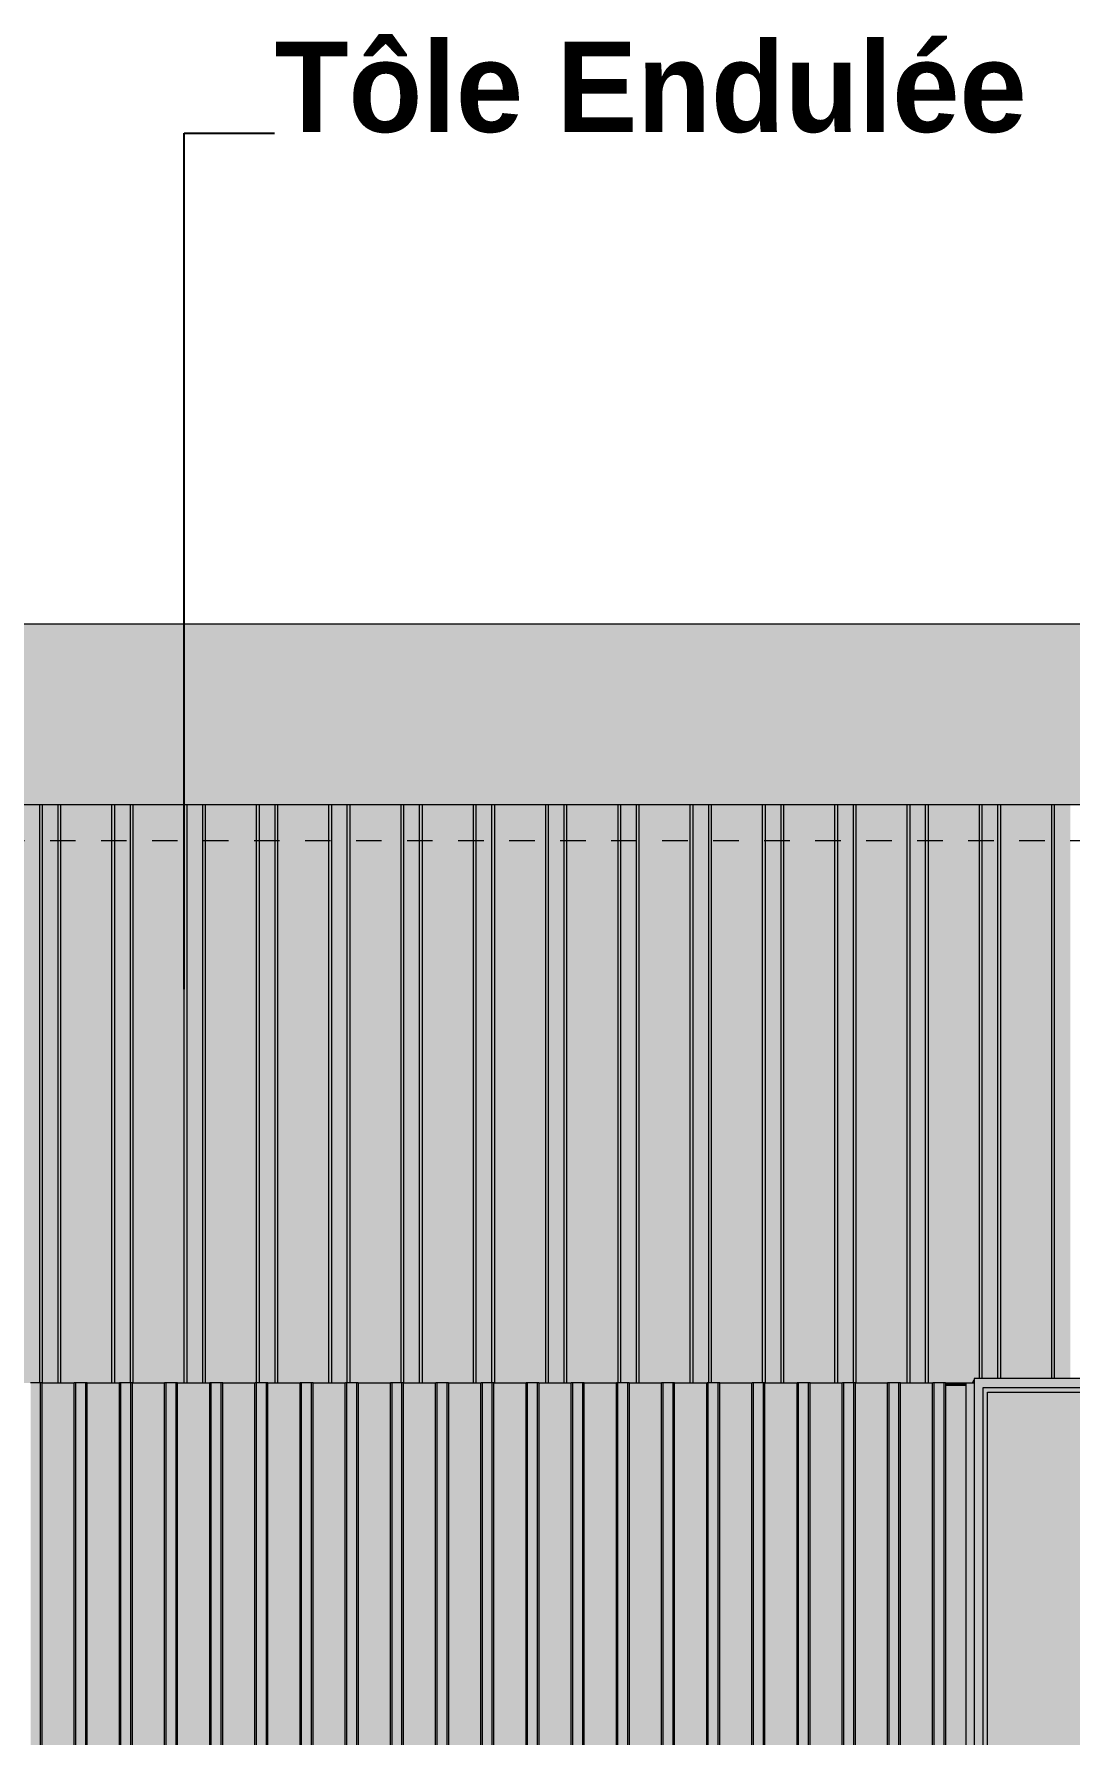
# Model space of a CAD drawing. Header units: millimetres. Extents: x 365175 to 2667127, y -330297 to -162108.
# Drawn here: x 2314432 to 2320164, y -320882 to -311467 of the extents above; entities that cross this region are included whole.
import ezdxf

# ---------------------------------------------------------------- set-up
doc = ezdxf.new("R2010")
doc.units = ezdxf.units.MM
doc.header["$MEASUREMENT"] = 0
doc.linetypes.add('Dashed', pattern=[282.222223, 141.111112, -141.111112])
for name, color, linetype in [('Cotations - Altitudes & Niveaux', 7, 'Continuous'), ('Fenêtres ARCHICAD', 7, 'Continuous'), ('Structure - Murs extérieurs', 7, 'Continuous')]:
    doc.layers.add(name, color=color, linetype=linetype)
doc.styles.add('STYLE_GENERE_5', font='')
doc.styles.get('STYLE_GENERE_5').set_extended_font_data('Agency FB', bold=True)
doc.dimstyles.new('STYLE_GENERE__6', dxfattribs={"dimtxt": 0.18, "dimasz": 114, "dimexe": 0.18, "dimexo": 0.0625, "dimgap": 0, "dimtad": 0, "dimtih": 1, "dimtoh": 1, "dimdec": 4, "dimzin": 0, "dimdsep": 46, "dimcen": 0.09, "dimadec": 0, "dimazin": 0, "dimtfac": 1, "dimtdec": 4, "dimtmove": 0, "dimatfit": 3, "dimldrblk": 'ARROWHEAD_16', "dimfxl": 0, "dimtolj": 1, "dimtzin": 0, "dimarcsym": 0})

# ---------------------------------------------------------------- blocks, each defined once
blk = doc.blocks.new('Élément de coupe_1401_4', base_point=(2775447.7, -323933.6))
at = {"linetype": 'Continuous', "lineweight": 0, "true_color": 0x000000}
blk.add_hatch(color=18, dxfattribs=at).paths.add_polyline_path([(2319634, -318933.6), (2319590.8, -318933.6), (2319590.8, -323933.6), (2319634, -323933.6)])
blk.add_hatch(color=18, dxfattribs=at).paths.add_polyline_path([(2319634, -318933.6), (2319590.8, -318933.6), (2319590.8, -323933.6), (2319634, -323933.6)])
blk = doc.blocks.new('Élément de coupe_1415_4', base_point=(2775447.7, -323933.6))
at = {"layer": 'Fenêtres ARCHICAD', "linetype": 'Continuous', "lineweight": 0, "true_color": 0x000000}
for points in [[(2319634, -318933.6), (2319634, -318933.6), (2319634, -323933.6), (2319634.1, -323933.6), (2319634.1, -318908.6), (2319634, -318908.6)], [(2319634, -318933.6), (2319634, -318933.6), (2319634, -323933.6), (2319634.1, -323933.6), (2319634.1, -318908.6), (2319634, -318908.6)], [(2319634.1, -318908.6), (2319634.1, -323933.6), (2319659.1, -323933.6), (2319684.1, -323908.6), (2319684.1, -318958.6)], [(2319634.1, -318908.6), (2319684.1, -318958.6), (2321234.1, -318958.6), (2321284.1, -318908.6)], [(2319684.1, -318983.6), (2319709, -318983.6), (2321209, -318983.6), (2321234, -318983.6), (2321234, -318958.6), (2319684.1, -318958.6)], [(2319684.1, -318983.6), (2319709, -318983.6), (2321209, -318983.6), (2321234, -318983.6), (2321234, -318958.6), (2319684.1, -318958.6)], [(2321234, -318958.6), (2321234, -323908.6), (2321234, -323908.6), (2321234, -318958.6)], [(2321234, -318958.6), (2321234, -323908.6), (2321234, -323908.6), (2321234, -318958.6)], [(2321234.1, -318958.6), (2321234, -318958.6), (2321234, -323908.6), (2321234.1, -323908.6)], [(2321234.1, -318958.6), (2321234, -318958.6), (2321234, -323908.6), (2321234.1, -323908.6)], [(2321234.1, -323908.6), (2321259.1, -323933.6), (2321284.1, -323933.6), (2321284.1, -318908.6), (2321234.1, -318958.6)], [(2319684.1, -318983.6), (2319684.1, -323883.6), (2319709, -323883.6), (2319709, -318983.6)], [(2319684.1, -319544.4), (2319709, -319544.4), (2319709, -318983.6), (2319684.1, -318983.6)], [(2321209, -318983.6), (2319709, -318983.6), (2319709, -323883.6), (2321209, -323883.6)], [(2319709, -319562.8), (2320887.5, -319562.8), (2320887.5, -323883.6), (2321209, -323883.6), (2321209, -318983.6), (2319709, -318983.6)], [(2321209, -318983.6), (2321209, -323883.6), (2321234, -323883.6), (2321234, -318983.6)], [(2321209, -318983.6), (2321209, -323883.6), (2321234, -323883.6), (2321234, -318983.6)], [(2319659.1, -323933.6), (2321259.1, -323933.6), (2321234.1, -323908.6), (2319684.1, -323908.6)], [(2319709, -323883.6), (2319684.1, -323883.6), (2319684.1, -323908.6), (2321234, -323908.6), (2321234, -323883.6), (2321209, -323883.6)], [(2321234, -323883.6), (2320898, -323883.6), (2320898, -323908.6), (2321234, -323908.6)]]:
    blk.add_hatch(color=18, dxfattribs=at).paths.add_polyline_path(points)
at = {"layer": 'Fenêtres ARCHICAD', "color": 7, "linetype": 'Continuous', "lineweight": 5}
for p, q in [((2319634, -318933.6), (2319634, -323933.6)), ((2319634.1, -318908.6), (2319634.1, -323933.6)), ((2321284.1, -318908.6), (2319634.1, -318908.6)), ((2319684.1, -323908.6), (2319684.1, -318958.6)), ((2319684.1, -318958.6), (2321234.1, -318958.6)), ((2321234, -318958.6), (2321234, -323908.6)), ((2321234.1, -318958.6), (2321234.1, -323908.6)), ((2321284.1, -323933.6), (2321284.1, -318908.6)), ((2319709, -323883.6), (2319709, -318983.6)), ((2319709, -318983.6), (2321209, -318983.6)), ((2321209, -318983.6), (2321209, -323883.6)), ((2321234.1, -323908.6), (2319684.1, -323908.6)), ((2321209, -323883.6), (2319709, -323883.6))]:
    blk.add_line(p, q, dxfattribs=at)
blk = doc.blocks.new('Élément de coupe_1423_4', base_point=(2775447.7, -323933.6))
at = {"linetype": 'Continuous', "lineweight": 0, "true_color": 0x000000}
for points in [[(2314413.3, -323933.6), (2314468.3, -323933.6), (2314468.3, -318933.6), (2314413.3, -318933.6)], [(2314468.3, -323933.6), (2314477, -323933.6), (2314477, -318933.6), (2314468.3, -318933.6)], [(2314475.7, -318940), (2314477, -318985.1), (2314477, -318933.6), (2314475.7, -318933.6)], [(2314477, -323933.6), (2314654.7, -323933.6), (2314654.7, -318933.6), (2314477, -318933.6)], [(2314654.7, -318933.6), (2314477, -318933.6), (2314477, -318985.1), (2314536.3, -318985.1), (2314571.4, -318950.9), (2314645.3, -318950.9), (2314495.3, -319226.5), (2314495.3, -323933.6), (2314654.7, -323933.6)], [(2314654.7, -323933.6), (2314663.3, -323933.6), (2314663.3, -318933.6), (2314654.7, -318933.6)], [(2314654.7, -323933.6), (2314663.3, -323933.6), (2314663.3, -318933.6), (2314654.7, -318933.6)], [(2314663.3, -323933.6), (2314718.3, -323933.6), (2314718.3, -318933.6), (2314663.3, -318933.6)], [(2314718.3, -323933.6), (2314727, -323933.6), (2314727, -318933.6), (2314718.3, -318933.6)], [(2314726.5, -318933.6), (2314727, -318950.9), (2314727, -318933.6)], [(2314727, -323933.6), (2314904.7, -323933.6), (2314904.7, -318933.6), (2314727, -318933.6)], [(2314727, -318950.9), (2314849.8, -318950.9), (2314849.8, -318985.1), (2314876.7, -318985.1), (2314745.3, -319226.5), (2314745.3, -323933.6), (2314904.7, -323933.6), (2314904.7, -318933.6), (2314727, -318933.6)], [(2314904.7, -323933.6), (2314913.3, -323933.6), (2314913.3, -318933.6), (2314904.7, -318933.6)], [(2314904.7, -323933.6), (2314913.3, -323933.6), (2314913.3, -318933.6), (2314904.7, -318933.6)], [(2314913.3, -323933.6), (2314968.3, -323933.6), (2314968.3, -318933.6), (2314913.3, -318933.6)], [(2314968.3, -323933.6), (2314977, -323933.6), (2314977, -318933.6), (2314968.3, -318933.6)], [(2314976.1, -318933.6), (2314976.7, -318941.5), (2314977, -318950.9), (2314977, -318933.6)], [(2314977, -323933.6), (2315154.7, -323933.6), (2315154.7, -318933.6), (2314977, -318933.6)], [(2315154.7, -318933.6), (2314977, -318933.6), (2314977, -318950.9), (2315145.3, -318950.9), (2314995.3, -319226.5), (2314995.3, -323933.6), (2315154.7, -323933.6)], [(2315154.7, -323933.6), (2315163.3, -323933.6), (2315163.3, -318933.6), (2315154.7, -318933.6)], [(2315154.7, -323933.6), (2315163.3, -323933.6), (2315163.3, -318933.6), (2315154.7, -318933.6)], [(2315163.3, -323933.6), (2315218.3, -323933.6), (2315218.3, -318933.6), (2315163.3, -318933.6)], [(2315218.3, -323933.6), (2315227, -323933.6), (2315227, -318933.6), (2315218.3, -318933.6)], [(2315227, -318933.6), (2315226.5, -318933.6), (2315227, -318950.9)], [(2315227, -323933.6), (2315404.7, -323933.6), (2315404.7, -318933.6), (2315227, -318933.6)], [(2315404.7, -318933.6), (2315227, -318933.6), (2315227, -318950.9), (2315249.8, -318950.9), (2315249.8, -318985.1), (2315336.3, -318985.1), (2315371.4, -318950.9), (2315395.3, -318950.9), (2315245.3, -319226.5), (2315245.3, -323933.6), (2315404.7, -323933.6)], [(2315404.7, -323933.6), (2315413.3, -323933.6), (2315413.3, -318933.6), (2315404.7, -318933.6)], [(2315404.7, -323933.6), (2315413.3, -323933.6), (2315413.3, -318933.6), (2315404.7, -318933.6)], [(2315413.3, -323933.6), (2315468.3, -323933.6), (2315468.3, -318933.6), (2315413.3, -318933.6)], [(2315468.3, -323933.6), (2315477, -323933.6), (2315477, -318933.6), (2315468.3, -318933.6)], [(2315476.5, -318933.6), (2315477, -318950.9), (2315477, -318933.6)], [(2315477, -323933.6), (2315654.7, -323933.6), (2315654.7, -318933.6), (2315477, -318933.6)], [(2315654.7, -318933.6), (2315477, -318933.6), (2315477, -318950.9), (2315645.3, -318950.9), (2315495.3, -319226.5), (2315495.3, -323933.6), (2315654.7, -323933.6)], [(2315654.7, -323933.6), (2315663.3, -323933.6), (2315663.3, -318933.6), (2315654.7, -318933.6)], [(2315654.7, -323933.6), (2315663.3, -323933.6), (2315663.3, -318933.6), (2315654.7, -318933.6)], [(2315663.3, -323933.6), (2315718.3, -323933.6), (2315718.3, -318933.6), (2315663.3, -318933.6)], [(2315718.3, -323933.6), (2315727, -323933.6), (2315727, -318933.6), (2315718.3, -318933.6)], [(2315727, -318933.6), (2315725.5, -318933.6), (2315727, -318985.1)], [(2315727, -323933.6), (2315904.7, -323933.6), (2315904.7, -318933.6), (2315727, -318933.6)], [(2315904.7, -318933.6), (2315727, -318933.6), (2315727, -318985.1), (2315736.3, -318985.1), (2315771.4, -318950.9), (2315895.3, -318950.9), (2315745.3, -319226.5), (2315745.3, -323933.6), (2315904.7, -323933.6)], [(2315904.7, -323933.6), (2315913.3, -323933.6), (2315913.3, -318933.6), (2315904.7, -318933.6)], [(2315904.7, -323933.6), (2315913.3, -323933.6), (2315913.3, -318933.6), (2315904.7, -318933.6)], [(2315913.3, -323933.6), (2315968.3, -323933.6), (2315968.3, -318933.6), (2315913.3, -318933.6)], [(2315968.3, -323933.6), (2315977, -323933.6), (2315977, -318933.6), (2315968.3, -318933.6)], [(2315977, -318933.6), (2315976.5, -318933.6), (2315977, -318950.9)], [(2315977, -323933.6), (2316154.7, -323933.6), (2316154.7, -318933.6), (2315977, -318933.6)], [(2315977, -318950.9), (2316049.8, -318950.9), (2316049.8, -318985.1), (2316126.7, -318985.1), (2315995.3, -319226.5), (2315995.3, -323933.6), (2316154.7, -323933.6), (2316154.7, -318933.6), (2315977, -318933.6)], [(2316154.7, -323933.6), (2316163.3, -323933.6), (2316163.3, -318933.6), (2316154.7, -318933.6)], [(2316154.7, -323933.6), (2316163.3, -323933.6), (2316163.3, -318933.6), (2316154.7, -318933.6)], [(2316163.3, -323933.6), (2316218.3, -323933.6), (2316218.3, -318933.6), (2316163.3, -318933.6)], [(2316218.3, -323933.6), (2316227, -323933.6), (2316227, -318933.6), (2316218.3, -318933.6)], [(2316226.5, -318933.6), (2316227, -318950.9), (2316227, -318933.6)], [(2316227, -323933.6), (2316404.7, -323933.6), (2316404.7, -318933.6), (2316227, -318933.6)], [(2316404.7, -318933.6), (2316227, -318933.6), (2316227, -318950.9), (2316395.3, -318950.9), (2316245.3, -319226.5), (2316245.3, -323933.6), (2316404.7, -323933.6)], [(2316404.7, -323933.6), (2316413.3, -323933.6), (2316413.3, -318933.6), (2316404.7, -318933.6)], [(2316404.7, -323933.6), (2316413.3, -323933.6), (2316413.3, -318933.6), (2316404.7, -318933.6)], [(2316413.3, -323933.6), (2316468.3, -323933.6), (2316468.3, -318933.6), (2316413.3, -318933.6)], [(2316468.3, -323933.6), (2316477, -323933.6), (2316477, -318933.6), (2316468.3, -318933.6)], [(2316475.7, -318940), (2316477, -318985.1), (2316477, -318933.6), (2316475.7, -318933.6)], [(2316477, -323933.6), (2316654.7, -323933.6), (2316654.7, -318933.6), (2316477, -318933.6)], [(2316477, -318933.6), (2316477, -318985.1), (2316536.3, -318985.1), (2316571.4, -318950.9), (2316645.3, -318950.9), (2316495.3, -319226.5), (2316495.3, -323933.6), (2316654.7, -323933.6), (2316654.7, -318933.6)], [(2316654.7, -323933.6), (2316663.3, -323933.6), (2316663.3, -318933.6), (2316654.7, -318933.6)], [(2316654.7, -323933.6), (2316663.3, -323933.6), (2316663.3, -318933.6), (2316654.7, -318933.6)], [(2316663.3, -323933.6), (2316718.3, -323933.6), (2316718.3, -318933.6), (2316663.3, -318933.6)], [(2316718.3, -323933.6), (2316727, -323933.6), (2316727, -318933.6), (2316718.3, -318933.6)], [(2316726.5, -318933.6), (2316727, -318950.9), (2316727, -318933.6)], [(2316727, -323933.6), (2316904.7, -323933.6), (2316904.7, -318933.6), (2316727, -318933.6)], [(2316727, -318950.9), (2316849.8, -318950.9), (2316849.8, -318985.1), (2316876.7, -318985.1), (2316745.3, -319226.5), (2316745.3, -323933.6), (2316904.7, -323933.6), (2316904.7, -318933.6), (2316727, -318933.6)], [(2316904.7, -323933.6), (2316913.3, -323933.6), (2316913.3, -318933.6), (2316904.7, -318933.6)], [(2316904.7, -323933.6), (2316913.3, -323933.6), (2316913.3, -318933.6), (2316904.7, -318933.6)], [(2316913.3, -323933.6), (2316968.3, -323933.6), (2316968.3, -318933.6), (2316913.3, -318933.6)], [(2316968.3, -323933.6), (2316977, -323933.6), (2316977, -318933.6), (2316968.3, -318933.6)], [(2316976.1, -318933.6), (2316976.7, -318941.5), (2316977, -318950.9), (2316977, -318933.6)], [(2316977, -323933.6), (2317154.7, -323933.6), (2317154.7, -318933.6), (2316977, -318933.6)], [(2316977, -318933.6), (2316977, -318950.9), (2317145.3, -318950.9), (2316995.3, -319226.5), (2316995.3, -323933.6), (2317154.7, -323933.6), (2317154.7, -318933.6)], [(2317154.7, -323933.6), (2317163.3, -323933.6), (2317163.3, -318933.6), (2317154.7, -318933.6)], [(2317154.7, -323933.6), (2317163.3, -323933.6), (2317163.3, -318933.6), (2317154.7, -318933.6)], [(2317163.3, -323933.6), (2317218.3, -323933.6), (2317218.3, -318933.6), (2317163.3, -318933.6)], [(2317218.3, -323933.6), (2317227, -323933.6), (2317227, -318933.6), (2317218.3, -318933.6)], [(2317226.5, -318933.6), (2317227, -318950.9), (2317227, -318933.6)], [(2317227, -323933.6), (2317404.7, -323933.6), (2317404.7, -318933.6), (2317227, -318933.6)], [(2317404.7, -318933.6), (2317227, -318933.6), (2317227, -318950.9), (2317249.8, -318950.9), (2317249.8, -318985.1), (2317336.3, -318985.1), (2317371.4, -318950.9), (2317395.3, -318950.9), (2317245.3, -319226.5), (2317245.3, -323933.6), (2317404.7, -323933.6)], [(2317404.7, -323933.6), (2317413.3, -323933.6), (2317413.3, -318933.6), (2317404.7, -318933.6)], [(2317404.7, -323933.6), (2317413.3, -323933.6), (2317413.3, -318933.6), (2317404.7, -318933.6)], [(2317413.3, -323933.6), (2317468.3, -323933.6), (2317468.3, -318933.6), (2317413.3, -318933.6)], [(2317468.3, -323933.6), (2317477, -323933.6), (2317477, -318933.6), (2317468.3, -318933.6)], [(2317476.5, -318933.6), (2317477, -318950.9), (2317477, -318933.6)], [(2317477, -323933.6), (2317654.7, -323933.6), (2317654.7, -318933.6), (2317477, -318933.6)], [(2317477, -318933.6), (2317477, -318950.9), (2317645.3, -318950.9), (2317495.3, -319226.5), (2317495.3, -323933.6), (2317654.7, -323933.6), (2317654.7, -318933.6)], [(2317654.7, -323933.6), (2317663.3, -323933.6), (2317663.3, -318933.6), (2317654.7, -318933.6)], [(2317654.7, -323933.6), (2317663.3, -323933.6), (2317663.3, -318933.6), (2317654.7, -318933.6)], [(2317663.3, -323933.6), (2317718.3, -323933.6), (2317718.3, -318933.6), (2317663.3, -318933.6)], [(2317718.3, -323933.6), (2317727, -323933.6), (2317727, -318933.6), (2317718.3, -318933.6)], [(2317727, -318933.6), (2317725.5, -318933.6), (2317727, -318985.1)], [(2317727, -323933.6), (2317904.7, -323933.6), (2317904.7, -318933.6), (2317727, -318933.6)], [(2317727, -318933.6), (2317727, -318985.1), (2317736.3, -318985.1), (2317771.4, -318950.9), (2317895.3, -318950.9), (2317745.3, -319226.5), (2317745.3, -323933.6), (2317904.7, -323933.6), (2317904.7, -318933.6)], [(2317904.7, -323933.6), (2317913.3, -323933.6), (2317913.3, -318933.6), (2317904.7, -318933.6)], [(2317904.7, -323933.6), (2317913.3, -323933.6), (2317913.3, -318933.6), (2317904.7, -318933.6)], [(2317913.3, -323933.6), (2317968.3, -323933.6), (2317968.3, -318933.6), (2317913.3, -318933.6)], [(2317968.3, -323933.6), (2317977, -323933.6), (2317977, -318933.6), (2317968.3, -318933.6)], [(2317976.5, -318933.6), (2317977, -318950.9), (2317977, -318933.6)], [(2317977, -323933.6), (2318154.7, -323933.6), (2318154.7, -318933.6), (2317977, -318933.6)], [(2317977, -318950.9), (2318049.8, -318950.9), (2318049.8, -318985.1), (2318126.7, -318985.1), (2317995.3, -319226.5), (2317995.3, -323933.6), (2318154.7, -323933.6), (2318154.7, -318933.6), (2317977, -318933.6)], [(2318154.7, -323933.6), (2318163.3, -323933.6), (2318163.3, -318933.6), (2318154.7, -318933.6)], [(2318154.7, -323933.6), (2318163.3, -323933.6), (2318163.3, -318933.6), (2318154.7, -318933.6)], [(2318163.3, -323933.6), (2318218.3, -323933.6), (2318218.3, -318933.6), (2318163.3, -318933.6)], [(2318218.3, -323933.6), (2318227, -323933.6), (2318227, -318933.6), (2318218.3, -318933.6)], [(2318226.5, -318933.6), (2318227, -318950.9), (2318227, -318933.6)], [(2318227, -323933.6), (2318404.7, -323933.6), (2318404.7, -318933.6), (2318227, -318933.6)], [(2318404.7, -318933.6), (2318227, -318933.6), (2318227, -318950.9), (2318395.3, -318950.9), (2318245.3, -319226.5), (2318245.3, -323933.6), (2318404.7, -323933.6)], [(2318404.7, -323933.6), (2318413.3, -323933.6), (2318413.3, -318933.6), (2318404.7, -318933.6)], [(2318404.7, -323933.6), (2318413.3, -323933.6), (2318413.3, -318933.6), (2318404.7, -318933.6)], [(2318413.3, -323933.6), (2318468.3, -323933.6), (2318468.3, -318933.6), (2318413.3, -318933.6)], [(2318468.3, -323933.6), (2318477, -323933.6), (2318477, -318933.6), (2318468.3, -318933.6)], [(2318475.7, -318940), (2318477, -318985.1), (2318477, -318933.6), (2318475.7, -318933.6)], [(2318477, -323933.6), (2318654.7, -323933.6), (2318654.7, -318933.6), (2318477, -318933.6)], [(2318477, -318933.6), (2318477, -318985.1), (2318536.3, -318985.1), (2318571.4, -318950.9), (2318645.3, -318950.9), (2318495.3, -319226.5), (2318495.3, -323933.6), (2318654.7, -323933.6), (2318654.7, -318933.6)], [(2318654.7, -323933.6), (2318663.3, -323933.6), (2318663.3, -318933.6), (2318654.7, -318933.6)], [(2318654.7, -323933.6), (2318663.3, -323933.6), (2318663.3, -318933.6), (2318654.7, -318933.6)], [(2318663.3, -323933.6), (2318718.3, -323933.6), (2318718.3, -318933.6), (2318663.3, -318933.6)], [(2318718.3, -323933.6), (2318727, -323933.6), (2318727, -318933.6), (2318718.3, -318933.6)], [(2318727, -318933.6), (2318726.5, -318933.6), (2318727, -318950.9)], [(2318727, -323933.6), (2318904.7, -323933.6), (2318904.7, -318933.6), (2318727, -318933.6)], [(2318727, -318950.9), (2318849.8, -318950.9), (2318849.8, -318985.1), (2318876.7, -318985.1), (2318745.3, -319226.5), (2318745.3, -323933.6), (2318904.7, -323933.6), (2318904.7, -318933.6), (2318727, -318933.6)], [(2318904.7, -323933.6), (2318913.3, -323933.6), (2318913.3, -318933.6), (2318904.7, -318933.6)], [(2318904.7, -323933.6), (2318913.3, -323933.6), (2318913.3, -318933.6), (2318904.7, -318933.6)], [(2318913.3, -323933.6), (2318968.3, -323933.6), (2318968.3, -318933.6), (2318913.3, -318933.6)], [(2318968.3, -323933.6), (2318977, -323933.6), (2318977, -318933.6), (2318968.3, -318933.6)], [(2318976.1, -318933.6), (2318976.7, -318941.5), (2318977, -318950.9), (2318977, -318933.6)], [(2318977, -323933.6), (2319154.7, -323933.6), (2319154.7, -318933.6), (2318977, -318933.6)], [(2318977, -318933.6), (2318977, -318950.9), (2319145.3, -318950.9), (2318995.3, -319226.5), (2318995.3, -323933.6), (2319154.7, -323933.6), (2319154.7, -318933.6)], [(2319154.7, -323933.6), (2319163.3, -323933.6), (2319163.3, -318933.6), (2319154.7, -318933.6)], [(2319154.7, -323933.6), (2319163.3, -323933.6), (2319163.3, -318933.6), (2319154.7, -318933.6)], [(2319163.3, -323933.6), (2319218.3, -323933.6), (2319218.3, -318933.6), (2319163.3, -318933.6)], [(2319218.3, -323933.6), (2319227, -323933.6), (2319227, -318933.6), (2319218.3, -318933.6)], [(2319226.5, -318933.6), (2319227, -318950.9), (2319227, -318933.6)], [(2319227, -323933.6), (2319404.7, -323933.6), (2319404.7, -318933.6), (2319227, -318933.6)], [(2319227, -318950.9), (2319249.8, -318950.9), (2319249.8, -318985.1), (2319336.3, -318985.1), (2319371.4, -318950.9), (2319395.3, -318950.9), (2319245.3, -319226.5), (2319245.3, -323933.6), (2319404.7, -323933.6), (2319404.7, -318933.6), (2319227, -318933.6)], [(2319404.7, -323933.6), (2319413.3, -323933.6), (2319413.3, -318933.6), (2319404.7, -318933.6)], [(2319404.7, -323933.6), (2319413.3, -323933.6), (2319413.3, -318933.6), (2319404.7, -318933.6)], [(2319413.3, -323933.6), (2319468.3, -323933.6), (2319468.3, -318933.6), (2319413.3, -318933.6)], [(2319468.3, -323933.6), (2319477, -323933.6), (2319477, -318933.6), (2319468.3, -318933.6)], [(2319476.5, -318933.6), (2319477, -318950.9), (2319477, -318933.6)], [(2319477, -323933.6), (2319590.8, -323933.6), (2319590.8, -318933.6), (2319477, -318933.6)], [(2319477, -318933.6), (2319477, -318950.9), (2319590.8, -318950.9), (2319590.8, -318933.6)], [(2319527, -323933.6), (2319590.8, -323933.6), (2319590.8, -318983.9), (2319527, -319095.2)]]:
    blk.add_hatch(color=18, dxfattribs=at).paths.add_polyline_path(points)
at = {"color": 7, "linetype": 'Continuous', "lineweight": 5}
for p, q in [((2314468.3, -318933.6), (2314413.3, -318933.6)), ((2314468.3, -323933.6), (2314468.3, -318933.6)), ((2314475.7, -318933.6), (2314468.3, -318933.6)), ((2314477, -323933.6), (2314477, -318933.6)), ((2314654.7, -323933.6), (2314654.7, -318933.6)), ((2314663.3, -318933.6), (2314655.2, -318933.6)), ((2314663.3, -323933.6), (2314663.3, -318933.6)), ((2314718.3, -318933.6), (2314663.3, -318933.6)), ((2314718.3, -323933.6), (2314718.3, -318933.6)), ((2314726.5, -318933.6), (2314718.3, -318933.6)), ((2314727, -323933.6), (2314727, -318933.6)), ((2314904.7, -323933.6), (2314904.7, -318933.6)), ((2314913.3, -318933.6), (2314906.2, -318933.6)), ((2314913.3, -323933.6), (2314913.3, -318933.6)), ((2314968.3, -318933.6), (2314913.3, -318933.6)), ((2314968.3, -323933.6), (2314968.3, -318933.6)), ((2314976.1, -318933.6), (2314968.3, -318933.6)), ((2314977, -323933.6), (2314977, -318933.6)), ((2315154.7, -323933.6), (2315154.7, -318933.6)), ((2315163.3, -318933.6), (2315155.2, -318933.6)), ((2315163.3, -323933.6), (2315163.3, -318933.6)), ((2315218.3, -318933.6), (2315163.3, -318933.6)), ((2315218.3, -323933.6), (2315218.3, -318933.6)), ((2315226.5, -318933.6), (2315218.3, -318933.6)), ((2315227, -323933.6), (2315227, -318933.6)), ((2315404.7, -323933.6), (2315404.7, -318933.6)), ((2315413.3, -318933.6), (2315405.2, -318933.6)), ((2315413.3, -323933.6), (2315413.3, -318933.6)), ((2315468.3, -318933.6), (2315413.3, -318933.6)), ((2315468.3, -323933.6), (2315468.3, -318933.6)), ((2315476.5, -318933.6), (2315468.3, -318933.6)), ((2315477, -323933.6), (2315477, -318933.6)), ((2315654.7, -323933.6), (2315654.7, -318933.6)), ((2315663.3, -318933.6), (2315655.2, -318933.6)), ((2315663.3, -323933.6), (2315663.3, -318933.6)), ((2315718.3, -318933.6), (2315663.3, -318933.6)), ((2315718.3, -323933.6), (2315718.3, -318933.6)), ((2315725.5, -318933.6), (2315718.3, -318933.6)), ((2315727, -323933.6), (2315727, -318933.6)), ((2315904.7, -323933.6), (2315904.7, -318933.6)), ((2315913.3, -318933.6), (2315905.2, -318933.6)), ((2315913.3, -323933.6), (2315913.3, -318933.6)), ((2315968.3, -318933.6), (2315913.3, -318933.6)), ((2315968.3, -323933.6), (2315968.3, -318933.6)), ((2315976.5, -318933.6), (2315968.3, -318933.6)), ((2315977, -323933.6), (2315977, -318933.6)), ((2316154.7, -323933.6), (2316154.7, -318933.6)), ((2316163.3, -318933.6), (2316156.2, -318933.6)), ((2316163.3, -323933.6), (2316163.3, -318933.6)), ((2316218.3, -318933.6), (2316163.3, -318933.6)), ((2316218.3, -323933.6), (2316218.3, -318933.6)), ((2316226.5, -318933.6), (2316218.3, -318933.6)), ((2316227, -323933.6), (2316227, -318933.6)), ((2316404.7, -323933.6), (2316404.7, -318933.6)), ((2316413.3, -318933.6), (2316405.2, -318933.6)), ((2316413.3, -323933.6), (2316413.3, -318933.6)), ((2316468.3, -318933.6), (2316413.3, -318933.6)), ((2316468.3, -323933.6), (2316468.3, -318933.6)), ((2316475.7, -318933.6), (2316468.3, -318933.6)), ((2316477, -323933.6), (2316477, -318933.6)), ((2316654.7, -323933.6), (2316654.7, -318933.6)), ((2316663.3, -318933.6), (2316655.2, -318933.6)), ((2316663.3, -323933.6), (2316663.3, -318933.6)), ((2316718.3, -318933.6), (2316663.3, -318933.6)), ((2316718.3, -323933.6), (2316718.3, -318933.6)), ((2316726.5, -318933.6), (2316718.3, -318933.6)), ((2316727, -323933.6), (2316727, -318933.6)), ((2316904.7, -323933.6), (2316904.7, -318933.6)), ((2316913.3, -318933.6), (2316906.2, -318933.6)), ((2316913.3, -323933.6), (2316913.3, -318933.6)), ((2316968.3, -318933.6), (2316913.3, -318933.6)), ((2316968.3, -323933.6), (2316968.3, -318933.6)), ((2316976.1, -318933.6), (2316968.3, -318933.6)), ((2316977, -323933.6), (2316977, -318933.6)), ((2317154.7, -323933.6), (2317154.7, -318933.6)), ((2317163.3, -318933.6), (2317155.2, -318933.6)), ((2317163.3, -323933.6), (2317163.3, -318933.6)), ((2317218.3, -318933.6), (2317163.3, -318933.6)), ((2317218.3, -323933.6), (2317218.3, -318933.6)), ((2317226.5, -318933.6), (2317218.3, -318933.6)), ((2317227, -323933.6), (2317227, -318933.6)), ((2317404.7, -323933.6), (2317404.7, -318933.6)), ((2317413.3, -318933.6), (2317405.2, -318933.6)), ((2317413.3, -323933.6), (2317413.3, -318933.6)), ((2317468.3, -318933.6), (2317413.3, -318933.6)), ((2317468.3, -323933.6), (2317468.3, -318933.6)), ((2317476.5, -318933.6), (2317468.3, -318933.6)), ((2317477, -323933.6), (2317477, -318933.6)), ((2317654.7, -323933.6), (2317654.7, -318933.6)), ((2317663.3, -318933.6), (2317655.2, -318933.6)), ((2317663.3, -323933.6), (2317663.3, -318933.6)), ((2317718.3, -318933.6), (2317663.3, -318933.6)), ((2317718.3, -323933.6), (2317718.3, -318933.6)), ((2317725.5, -318933.6), (2317718.3, -318933.6)), ((2317727, -323933.6), (2317727, -318933.6)), ((2317904.7, -323933.6), (2317904.7, -318933.6)), ((2317913.3, -318933.6), (2317905.2, -318933.6)), ((2317913.3, -323933.6), (2317913.3, -318933.6)), ((2317968.3, -318933.6), (2317913.3, -318933.6)), ((2317968.3, -323933.6), (2317968.3, -318933.6)), ((2317976.5, -318933.6), (2317968.3, -318933.6)), ((2317977, -323933.6), (2317977, -318933.6)), ((2318154.7, -323933.6), (2318154.7, -318933.6)), ((2318163.3, -318933.6), (2318156.2, -318933.6)), ((2318163.3, -323933.6), (2318163.3, -318933.6)), ((2318218.3, -318933.6), (2318163.3, -318933.6)), ((2318218.3, -323933.6), (2318218.3, -318933.6)), ((2318226.5, -318933.6), (2318218.3, -318933.6)), ((2318227, -323933.6), (2318227, -318933.6)), ((2318404.7, -323933.6), (2318404.7, -318933.6)), ((2318413.3, -318933.6), (2318405.2, -318933.6)), ((2318413.3, -323933.6), (2318413.3, -318933.6)), ((2318468.3, -318933.6), (2318413.3, -318933.6)), ((2318468.3, -323933.6), (2318468.3, -318933.6)), ((2318475.7, -318933.6), (2318468.3, -318933.6)), ((2318477, -323933.6), (2318477, -318933.6)), ((2318654.7, -323933.6), (2318654.7, -318933.6)), ((2318663.3, -318933.6), (2318655.2, -318933.6)), ((2318663.3, -323933.6), (2318663.3, -318933.6)), ((2318718.3, -318933.6), (2318663.3, -318933.6)), ((2318718.3, -323933.6), (2318718.3, -318933.6)), ((2318726.5, -318933.6), (2318718.3, -318933.6)), ((2318727, -323933.6), (2318727, -318933.6)), ((2318904.7, -323933.6), (2318904.7, -318933.6)), ((2318913.3, -318933.6), (2318906.2, -318933.6)), ((2318913.3, -323933.6), (2318913.3, -318933.6)), ((2318968.3, -318933.6), (2318913.3, -318933.6)), ((2318968.3, -323933.6), (2318968.3, -318933.6)), ((2318976.1, -318933.6), (2318968.3, -318933.6)), ((2318977, -323933.6), (2318977, -318933.6)), ((2319154.7, -323933.6), (2319154.7, -318933.6)), ((2319163.3, -318933.6), (2319155.2, -318933.6)), ((2319163.3, -323933.6), (2319163.3, -318933.6)), ((2319218.3, -318933.6), (2319163.3, -318933.6)), ((2319218.3, -323933.6), (2319218.3, -318933.6)), ((2319226.5, -318933.6), (2319218.3, -318933.6)), ((2319227, -323933.6), (2319227, -318933.6)), ((2319404.7, -323933.6), (2319404.7, -318933.6)), ((2319413.3, -318933.6), (2319405.2, -318933.6)), ((2319413.3, -323933.6), (2319413.3, -318933.6)), ((2319468.3, -318933.6), (2319413.3, -318933.6)), ((2319468.3, -323933.6), (2319468.3, -318933.6)), ((2319476.5, -318933.6), (2319468.3, -318933.6)), ((2319477, -323933.6), (2319477, -318933.6)), ((2319590.8, -323933.6), (2319590.8, -318933.6))]:
    blk.add_line(p, q, dxfattribs=at)
blk = doc.blocks.new('Élément de coupe_1492_4', base_point=(2775447.7, -323933.6))
at = {"linetype": 'Continuous', "lineweight": 0, "true_color": 0x000000}
for points in [[(2314181.3, -318933.6), (2314463.9, -318933.6), (2314463.9, -315733.6), (2314181.3, -315733.6)], [(2314463.9, -315733.6), (2314459.8, -315767.7), (2314459.8, -318933.6), (2314463.9, -318933.6)], [(2314463.9, -318933.6), (2314479.4, -318933.6), (2314479.4, -315733.6), (2314463.9, -315733.6)], [(2314463.9, -318933.6), (2314479.4, -318933.6), (2314479.4, -315733.6), (2314463.9, -315733.6)], [(2314479.4, -318933.6), (2314565.9, -318933.6), (2314565.9, -315733.6), (2314479.4, -315733.6)], [(2314565.9, -318933.6), (2314581.3, -318933.6), (2314581.3, -315733.6), (2314565.9, -315733.6)], [(2314581.3, -318933.6), (2314863.9, -318933.6), (2314863.9, -315733.6), (2314581.3, -315733.6)], [(2314863.9, -315733.6), (2314859.8, -315767.7), (2314859.8, -318933.6), (2314863.9, -318933.6)], [(2314863.9, -318933.6), (2314879.4, -318933.6), (2314879.4, -315733.6), (2314863.9, -315733.6)], [(2314863.9, -318933.6), (2314879.4, -318933.6), (2314879.4, -315733.6), (2314863.9, -315733.6)], [(2314879.4, -318933.6), (2314965.9, -318933.6), (2314965.9, -315733.6), (2314879.4, -315733.6)], [(2314965.9, -318933.6), (2314981.3, -318933.6), (2314981.3, -315733.6), (2314965.9, -315733.6)], [(2314981.3, -318933.6), (2315263.9, -318933.6), (2315263.9, -315733.6), (2314981.3, -315733.6)], [(2315263.9, -315733.6), (2315259.8, -315767.7), (2315259.8, -318933.6), (2315263.9, -318933.6)], [(2315263.9, -318933.6), (2315279.4, -318933.6), (2315279.4, -315733.6), (2315263.9, -315733.6)], [(2315263.9, -318933.6), (2315279.4, -318933.6), (2315279.4, -315733.6), (2315263.9, -315733.6)], [(2315279.4, -318933.6), (2315365.9, -318933.6), (2315365.9, -315733.6), (2315279.4, -315733.6)], [(2315365.9, -318933.6), (2315381.3, -318933.6), (2315381.3, -315733.6), (2315365.9, -315733.6)], [(2315381.3, -318933.6), (2315663.9, -318933.6), (2315663.9, -315733.6), (2315381.3, -315733.6)], [(2315663.9, -315733.6), (2315659.8, -315767.7), (2315659.8, -318933.6), (2315663.9, -318933.6)], [(2315663.9, -318933.6), (2315679.4, -318933.6), (2315679.4, -315733.6), (2315663.9, -315733.6)], [(2315663.9, -318933.6), (2315679.4, -318933.6), (2315679.4, -315733.6), (2315663.9, -315733.6)], [(2315679.4, -318933.6), (2315765.9, -318933.6), (2315765.9, -315733.6), (2315679.4, -315733.6)], [(2315765.9, -318933.6), (2315781.3, -318933.6), (2315781.3, -315733.6), (2315765.9, -315733.6)], [(2315781.3, -318933.6), (2316063.9, -318933.6), (2316063.9, -315733.6), (2315781.3, -315733.6)], [(2316063.9, -315733.6), (2316059.8, -315767.7), (2316059.8, -318933.6), (2316063.9, -318933.6)], [(2316063.9, -318933.6), (2316079.4, -318933.6), (2316079.4, -315733.6), (2316063.9, -315733.6)], [(2316063.9, -318933.6), (2316079.4, -318933.6), (2316079.4, -315733.6), (2316063.9, -315733.6)], [(2316079.4, -318933.6), (2316165.9, -318933.6), (2316165.9, -315733.6), (2316079.4, -315733.6)], [(2316165.9, -318933.6), (2316181.3, -318933.6), (2316181.3, -315733.6), (2316165.9, -315733.6)], [(2316181.3, -318933.6), (2316463.9, -318933.6), (2316463.9, -315733.6), (2316181.3, -315733.6)], [(2316463.9, -315733.6), (2316459.8, -315767.7), (2316459.8, -318933.6), (2316463.9, -318933.6)], [(2316463.9, -318933.6), (2316479.4, -318933.6), (2316479.4, -315733.6), (2316463.9, -315733.6)], [(2316463.9, -318933.6), (2316479.4, -318933.6), (2316479.4, -315733.6), (2316463.9, -315733.6)], [(2316479.4, -318933.6), (2316565.9, -318933.6), (2316565.9, -315733.6), (2316479.4, -315733.6)], [(2316565.9, -318933.6), (2316581.3, -318933.6), (2316581.3, -315733.6), (2316565.9, -315733.6)], [(2316581.3, -318933.6), (2316863.9, -318933.6), (2316863.9, -315733.6), (2316581.3, -315733.6)], [(2316863.9, -315733.6), (2316859.8, -315767.7), (2316859.8, -318933.6), (2316863.9, -318933.6)], [(2316863.9, -318933.6), (2316879.4, -318933.6), (2316879.4, -315733.6), (2316863.9, -315733.6)], [(2316863.9, -318933.6), (2316879.4, -318933.6), (2316879.4, -315733.6), (2316863.9, -315733.6)], [(2316879.4, -318933.6), (2316965.9, -318933.6), (2316965.9, -315733.6), (2316879.4, -315733.6)], [(2316965.9, -318933.6), (2316981.3, -318933.6), (2316981.3, -315733.6), (2316965.9, -315733.6)], [(2316981.3, -318933.6), (2317263.9, -318933.6), (2317263.9, -315733.6), (2316981.3, -315733.6)], [(2317263.9, -315733.6), (2317259.8, -315767.7), (2317259.8, -318933.6), (2317263.9, -318933.6)], [(2317263.9, -318933.6), (2317279.4, -318933.6), (2317279.4, -315733.6), (2317263.9, -315733.6)], [(2317263.9, -318933.6), (2317279.4, -318933.6), (2317279.4, -315733.6), (2317263.9, -315733.6)], [(2317279.4, -318933.6), (2317365.9, -318933.6), (2317365.9, -315733.6), (2317279.4, -315733.6)], [(2317365.9, -318933.6), (2317381.3, -318933.6), (2317381.3, -315733.6), (2317365.9, -315733.6)], [(2317381.3, -318933.6), (2317663.9, -318933.6), (2317663.9, -315733.6), (2317381.3, -315733.6)], [(2317663.9, -315733.6), (2317659.8, -315767.7), (2317659.8, -318933.6), (2317663.9, -318933.6)], [(2317663.9, -318933.6), (2317679.4, -318933.6), (2317679.4, -315733.6), (2317663.9, -315733.6)], [(2317663.9, -318933.6), (2317679.4, -318933.6), (2317679.4, -315733.6), (2317663.9, -315733.6)], [(2317679.4, -318933.6), (2317765.9, -318933.6), (2317765.9, -315733.6), (2317679.4, -315733.6)], [(2317765.9, -318933.6), (2317781.3, -318933.6), (2317781.3, -315733.6), (2317765.9, -315733.6)], [(2317781.3, -318933.6), (2318063.9, -318933.6), (2318063.9, -315733.6), (2317781.3, -315733.6)], [(2318063.9, -315733.6), (2318059.8, -315767.7), (2318059.8, -318933.6), (2318063.9, -318933.6)], [(2318063.9, -318933.6), (2318079.4, -318933.6), (2318079.4, -315733.6), (2318063.9, -315733.6)], [(2318063.9, -318933.6), (2318079.4, -318933.6), (2318079.4, -315733.6), (2318063.9, -315733.6)], [(2318079.4, -318933.6), (2318165.9, -318933.6), (2318165.9, -315733.6), (2318079.4, -315733.6)], [(2318165.9, -318933.6), (2318181.3, -318933.6), (2318181.3, -315733.6), (2318165.9, -315733.6)], [(2318181.3, -318933.6), (2318463.9, -318933.6), (2318463.9, -315733.6), (2318181.3, -315733.6)], [(2318463.9, -315733.6), (2318459.8, -315767.7), (2318459.8, -318933.6), (2318463.9, -318933.6)], [(2318463.9, -318933.6), (2318479.4, -318933.6), (2318479.4, -315733.6), (2318463.9, -315733.6)], [(2318463.9, -318933.6), (2318479.4, -318933.6), (2318479.4, -315733.6), (2318463.9, -315733.6)], [(2318479.4, -318933.6), (2318565.9, -318933.6), (2318565.9, -315733.6), (2318479.4, -315733.6)], [(2318565.9, -318933.6), (2318581.3, -318933.6), (2318581.3, -315733.6), (2318565.9, -315733.6)], [(2318581.3, -318933.6), (2318863.9, -318933.6), (2318863.9, -315733.6), (2318581.3, -315733.6)], [(2318863.9, -315733.6), (2318859.8, -315767.7), (2318859.8, -318933.6), (2318863.9, -318933.6)], [(2318863.9, -318933.6), (2318879.4, -318933.6), (2318879.4, -315733.6), (2318863.9, -315733.6)], [(2318863.9, -318933.6), (2318879.4, -318933.6), (2318879.4, -315733.6), (2318863.9, -315733.6)], [(2318879.4, -318933.6), (2318965.9, -318933.6), (2318965.9, -315733.6), (2318879.4, -315733.6)], [(2318965.9, -318933.6), (2318981.3, -318933.6), (2318981.3, -315733.6), (2318965.9, -315733.6)], [(2318981.3, -318933.6), (2319263.9, -318933.6), (2319263.9, -315733.6), (2318981.3, -315733.6)], [(2319263.9, -315733.6), (2319259.8, -315767.7), (2319259.8, -318933.6), (2319263.9, -318933.6)], [(2319263.9, -318933.6), (2319279.4, -318933.6), (2319279.4, -315733.6), (2319263.9, -315733.6)], [(2319263.9, -318933.6), (2319279.4, -318933.6), (2319279.4, -315733.6), (2319263.9, -315733.6)], [(2319279.4, -318933.6), (2319365.9, -318933.6), (2319365.9, -315733.6), (2319279.4, -315733.6)], [(2319365.9, -318933.6), (2319381.3, -318933.6), (2319381.3, -315733.6), (2319365.9, -315733.6)], [(2319663.9, -315733.6), (2319381.3, -315733.6), (2319381.3, -318933.6), (2319634, -318933.6), (2319634, -318908.6), (2319663.9, -318908.6)], [(2319659.8, -318908.6), (2319663.9, -318908.6), (2319663.9, -315733.6), (2319659.8, -315767.7)], [(2319663.9, -315733.6), (2319663.9, -318908.6), (2319679.4, -318908.6), (2319679.4, -315733.6)], [(2319663.9, -315733.6), (2319663.9, -318908.6), (2319679.4, -318908.6), (2319679.4, -315733.6)], [(2319679.4, -315733.6), (2319679.4, -318908.6), (2319765.9, -318908.6), (2319765.9, -315733.6)], [(2319765.9, -315733.6), (2319765.9, -318908.6), (2319781.3, -318908.6), (2319781.3, -315733.6)], [(2319781.3, -315733.6), (2319781.3, -318908.6), (2320063.9, -318908.6), (2320063.9, -315733.6)], [(2320063.9, -315733.6), (2320059.8, -315767.7), (2320059.8, -318908.6), (2320063.9, -318908.6)], [(2320063.9, -315733.6), (2320063.9, -318908.6), (2320079.4, -318908.6), (2320079.4, -315733.6)], [(2320063.9, -315733.6), (2320063.9, -318908.6), (2320079.4, -318908.6), (2320079.4, -315733.6)], [(2320079.4, -315733.6), (2320079.4, -318908.6), (2320165.9, -318908.6), (2320165.9, -315733.6)], [(2319619.7, -318933.6), (2319634, -318933.6), (2319634, -318908.6)]]:
    blk.add_hatch(color=18, dxfattribs=at).paths.add_polyline_path(points)
at = {"color": 7, "linetype": 'Continuous', "lineweight": 5}
for p, q in [((2314463.9, -315733.6), (2314181.3, -315733.6)), ((2314463.9, -318933.6), (2314463.9, -315733.6)), ((2314479.4, -315733.6), (2314463.9, -315733.6)), ((2314479.4, -318933.6), (2314479.4, -315733.6)), ((2314565.9, -315733.6), (2314479.4, -315733.6)), ((2314565.9, -318933.6), (2314565.9, -315733.6)), ((2314581.3, -315733.6), (2314565.9, -315733.6)), ((2314581.3, -318933.6), (2314581.3, -315733.6)), ((2314863.9, -315733.6), (2314581.3, -315733.6)), ((2314863.9, -318933.6), (2314863.9, -315733.6)), ((2314879.4, -315733.6), (2314863.9, -315733.6)), ((2314879.4, -318933.6), (2314879.4, -315733.6)), ((2314965.9, -315733.6), (2314879.4, -315733.6)), ((2314965.9, -318933.6), (2314965.9, -315733.6)), ((2314981.3, -315733.6), (2314965.9, -315733.6)), ((2314981.3, -318933.6), (2314981.3, -315733.6)), ((2315263.9, -315733.6), (2314981.3, -315733.6)), ((2315263.9, -318933.6), (2315263.9, -315733.6)), ((2315279.4, -315733.6), (2315263.9, -315733.6)), ((2315279.4, -318933.6), (2315279.4, -315733.6)), ((2315365.9, -315733.6), (2315279.4, -315733.6)), ((2315365.9, -318933.6), (2315365.9, -315733.6)), ((2315381.3, -315733.6), (2315365.9, -315733.6)), ((2315381.3, -318933.6), (2315381.3, -315733.6)), ((2315663.9, -315733.6), (2315381.3, -315733.6)), ((2315663.9, -318933.6), (2315663.9, -315733.6)), ((2315679.4, -315733.6), (2315663.9, -315733.6)), ((2315679.4, -318933.6), (2315679.4, -315733.6)), ((2315765.9, -315733.6), (2315679.4, -315733.6)), ((2315765.9, -318933.6), (2315765.9, -315733.6)), ((2315781.3, -315733.6), (2315765.9, -315733.6)), ((2315781.3, -318933.6), (2315781.3, -315733.6)), ((2316063.9, -315733.6), (2315781.3, -315733.6)), ((2316063.9, -318933.6), (2316063.9, -315733.6)), ((2316079.4, -315733.6), (2316063.9, -315733.6)), ((2316079.4, -318933.6), (2316079.4, -315733.6)), ((2316165.9, -315733.6), (2316079.4, -315733.6)), ((2316165.9, -318933.6), (2316165.9, -315733.6)), ((2316181.3, -315733.6), (2316165.9, -315733.6)), ((2316181.3, -318933.6), (2316181.3, -315733.6)), ((2316463.9, -315733.6), (2316181.3, -315733.6)), ((2316463.9, -318933.6), (2316463.9, -315733.6)), ((2316479.4, -315733.6), (2316463.9, -315733.6)), ((2316479.4, -318933.6), (2316479.4, -315733.6)), ((2316565.9, -315733.6), (2316479.4, -315733.6)), ((2316565.9, -318933.6), (2316565.9, -315733.6)), ((2316581.3, -315733.6), (2316565.9, -315733.6)), ((2316581.3, -318933.6), (2316581.3, -315733.6)), ((2316863.9, -315733.6), (2316581.3, -315733.6)), ((2316863.9, -318933.6), (2316863.9, -315733.6)), ((2316879.4, -315733.6), (2316863.9, -315733.6)), ((2316879.4, -318933.6), (2316879.4, -315733.6)), ((2316965.9, -315733.6), (2316879.4, -315733.6)), ((2316965.9, -318933.6), (2316965.9, -315733.6)), ((2316981.3, -315733.6), (2316965.9, -315733.6)), ((2316981.3, -318933.6), (2316981.3, -315733.6)), ((2317263.9, -315733.6), (2316981.3, -315733.6)), ((2317263.9, -318933.6), (2317263.9, -315733.6)), ((2317279.4, -315733.6), (2317263.9, -315733.6)), ((2317279.4, -318933.6), (2317279.4, -315733.6)), ((2317365.9, -315733.6), (2317279.4, -315733.6)), ((2317365.9, -318933.6), (2317365.9, -315733.6)), ((2317381.3, -315733.6), (2317365.9, -315733.6)), ((2317381.3, -318933.6), (2317381.3, -315733.6)), ((2317663.9, -315733.6), (2317381.3, -315733.6)), ((2317663.9, -318933.6), (2317663.9, -315733.6)), ((2317679.4, -315733.6), (2317663.9, -315733.6)), ((2317679.4, -318933.6), (2317679.4, -315733.6)), ((2317765.9, -315733.6), (2317679.4, -315733.6)), ((2317765.9, -318933.6), (2317765.9, -315733.6)), ((2317781.3, -315733.6), (2317765.9, -315733.6)), ((2317781.3, -318933.6), (2317781.3, -315733.6)), ((2318063.9, -315733.6), (2317781.3, -315733.6)), ((2318063.9, -318933.6), (2318063.9, -315733.6)), ((2318079.4, -315733.6), (2318063.9, -315733.6)), ((2318079.4, -318933.6), (2318079.4, -315733.6)), ((2318165.9, -315733.6), (2318079.4, -315733.6)), ((2318165.9, -318933.6), (2318165.9, -315733.6)), ((2318181.3, -315733.6), (2318165.9, -315733.6)), ((2318181.3, -318933.6), (2318181.3, -315733.6)), ((2318463.9, -315733.6), (2318181.3, -315733.6)), ((2318463.9, -318933.6), (2318463.9, -315733.6)), ((2318479.4, -315733.6), (2318463.9, -315733.6)), ((2318479.4, -318933.6), (2318479.4, -315733.6)), ((2318565.9, -315733.6), (2318479.4, -315733.6)), ((2318565.9, -318933.6), (2318565.9, -315733.6)), ((2318581.3, -315733.6), (2318565.9, -315733.6)), ((2318581.3, -318933.6), (2318581.3, -315733.6)), ((2318863.9, -315733.6), (2318581.3, -315733.6)), ((2318863.9, -318933.6), (2318863.9, -315733.6)), ((2318879.4, -315733.6), (2318863.9, -315733.6)), ((2318879.4, -318933.6), (2318879.4, -315733.6)), ((2318965.9, -315733.6), (2318879.4, -315733.6)), ((2318965.9, -318933.6), (2318965.9, -315733.6)), ((2318981.3, -315733.6), (2318965.9, -315733.6)), ((2318981.3, -318933.6), (2318981.3, -315733.6)), ((2319263.9, -315733.6), (2318981.3, -315733.6)), ((2319263.9, -318933.6), (2319263.9, -315733.6)), ((2319279.4, -315733.6), (2319263.9, -315733.6)), ((2319279.4, -318933.6), (2319279.4, -315733.6)), ((2319365.9, -315733.6), (2319279.4, -315733.6)), ((2319365.9, -318933.6), (2319365.9, -315733.6)), ((2319381.3, -315733.6), (2319365.9, -315733.6)), ((2319381.3, -318933.6), (2319381.3, -315733.6)), ((2319663.9, -315733.6), (2319381.3, -315733.6)), ((2319663.9, -318908.6), (2319663.9, -315733.6)), ((2319679.4, -315733.6), (2319663.9, -315733.6)), ((2319679.4, -318908.6), (2319679.4, -315733.6)), ((2319765.9, -315733.6), (2319679.4, -315733.6)), ((2319765.9, -318908.6), (2319765.9, -315733.6)), ((2319781.3, -315733.6), (2319765.9, -315733.6)), ((2319781.3, -318908.6), (2319781.3, -315733.6)), ((2320063.9, -315733.6), (2319781.3, -315733.6)), ((2320063.9, -318908.6), (2320063.9, -315733.6)), ((2320079.4, -315733.6), (2320063.9, -315733.6)), ((2320079.4, -318908.6), (2320079.4, -315733.6)), ((2320165.9, -315733.6), (2320079.4, -315733.6)), ((2314475.7, -318933.6), (2314479.4, -318933.6)), ((2314479.4, -318933.6), (2314565.9, -318933.6)), ((2314565.9, -318933.6), (2314581.3, -318933.6)), ((2314581.3, -318933.6), (2314655.2, -318933.6)), ((2314726.5, -318933.6), (2314863.9, -318933.6)), ((2314863.9, -318933.6), (2314879.4, -318933.6)), ((2314879.4, -318933.6), (2314906.2, -318933.6)), ((2314976.1, -318933.6), (2314981.3, -318933.6)), ((2314981.3, -318933.6), (2315155.2, -318933.6)), ((2315226.5, -318933.6), (2315263.9, -318933.6)), ((2315263.9, -318933.6), (2315279.4, -318933.6)), ((2315279.4, -318933.6), (2315365.9, -318933.6)), ((2315365.9, -318933.6), (2315381.3, -318933.6)), ((2315381.3, -318933.6), (2315405.2, -318933.6)), ((2315476.5, -318933.6), (2315655.2, -318933.6)), ((2315725.5, -318933.6), (2315765.9, -318933.6)), ((2315765.9, -318933.6), (2315781.3, -318933.6)), ((2315781.3, -318933.6), (2315905.2, -318933.6)), ((2315976.5, -318933.6), (2316063.9, -318933.6)), ((2316063.9, -318933.6), (2316079.4, -318933.6)), ((2316079.4, -318933.6), (2316156.2, -318933.6)), ((2316226.5, -318933.6), (2316405.2, -318933.6)), ((2316475.7, -318933.6), (2316479.4, -318933.6)), ((2316479.4, -318933.6), (2316565.9, -318933.6)), ((2316565.9, -318933.6), (2316581.3, -318933.6)), ((2316581.3, -318933.6), (2316655.2, -318933.6)), ((2316726.5, -318933.6), (2316863.9, -318933.6)), ((2316863.9, -318933.6), (2316879.4, -318933.6)), ((2316879.4, -318933.6), (2316906.2, -318933.6)), ((2316976.1, -318933.6), (2316981.3, -318933.6)), ((2316981.3, -318933.6), (2317155.2, -318933.6)), ((2317226.5, -318933.6), (2317263.9, -318933.6)), ((2317263.9, -318933.6), (2317279.4, -318933.6)), ((2317279.4, -318933.6), (2317365.9, -318933.6)), ((2317365.9, -318933.6), (2317381.3, -318933.6)), ((2317381.3, -318933.6), (2317405.2, -318933.6)), ((2317476.5, -318933.6), (2317655.2, -318933.6)), ((2317725.5, -318933.6), (2317765.9, -318933.6)), ((2317765.9, -318933.6), (2317781.3, -318933.6)), ((2317781.3, -318933.6), (2317905.2, -318933.6)), ((2317976.5, -318933.6), (2318063.9, -318933.6)), ((2318063.9, -318933.6), (2318079.4, -318933.6)), ((2318079.4, -318933.6), (2318156.2, -318933.6)), ((2318226.5, -318933.6), (2318405.2, -318933.6)), ((2318475.7, -318933.6), (2318479.4, -318933.6)), ((2318479.4, -318933.6), (2318565.9, -318933.6)), ((2318565.9, -318933.6), (2318581.3, -318933.6)), ((2318581.3, -318933.6), (2318655.2, -318933.6)), ((2318726.5, -318933.6), (2318863.9, -318933.6)), ((2318863.9, -318933.6), (2318879.4, -318933.6)), ((2318879.4, -318933.6), (2318906.2, -318933.6)), ((2318976.1, -318933.6), (2318981.3, -318933.6)), ((2318981.3, -318933.6), (2319155.2, -318933.6)), ((2319226.5, -318933.6), (2319263.9, -318933.6)), ((2319263.9, -318933.6), (2319279.4, -318933.6)), ((2319279.4, -318933.6), (2319365.9, -318933.6)), ((2319365.9, -318933.6), (2319381.3, -318933.6)), ((2319381.3, -318933.6), (2319405.2, -318933.6)), ((2319476.5, -318933.6), (2319634, -318933.6))]:
    blk.add_line(p, q, dxfattribs=at)
blk = doc.blocks.new('Élément de coupe_1562_4', base_point=(2775447.7, -323933.6))
at = {"layer": 'Structure - Murs extérieurs', "linetype": 'Continuous', "lineweight": 0, "true_color": 0x000000}
h = blk.add_hatch(color=18, dxfattribs=at)
h.paths.add_polyline_path([(2312522.1, -314733.6), (2312522.1, -315733.6), (2326832.1, -315733.6), (2326832.1, -314733.6)])
h.paths.add_polyline_path([(2320572.1, -315333.6), (2320572.1, -315183.6), (2326817.1, -315183.6), (2326817.1, -315333.6)], flags=0)
at = {"layer": 'Structure - Murs extérieurs', "color": 7, "linetype": 'Continuous', "lineweight": 5}
blk.add_line((2326817.1, -314733.6), (2312522.1, -314733.6), dxfattribs=at)
blk = doc.blocks.new('ARROWHEAD_16')
at = {"linetype": 'Continuous', "lineweight": 0}
blk.add_hatch(color=0, dxfattribs=at).paths.add_polyline_path([(-0.9093, 0.525), (0, 0), (-0.9093, -0.525)])
at = {"color": 0, "linetype": 'Continuous', "lineweight": 0}
blk.add_line((0, 0), (-1, 0), dxfattribs=at)

msp = doc.modelspace()

# ---------------------------------------------------------------- linework, layer by layer
at = {"color": 12, "linetype": 'Dashed', "lineweight": 5, "true_color": 0xcc0000}
for p, q in [((2337522.62, -315733.55), (2311731.942, -315733.55)), ((2337522.62, -315933.55), (2311731.942, -315933.55))]:
    msp.add_line(p, q, dxfattribs=at)

# ---------------------------------------------------------------- block references
at = {"lineweight": 0}
for name in ['Élément de coupe_1492_4', 'Élément de coupe_1423_4', 'Élément de coupe_1401_4']:
    msp.add_blockref(name, (2775447.681, -323933.55), dxfattribs=at)
at = {"layer": 'Fenêtres ARCHICAD', "lineweight": 0}
msp.add_blockref('Élément de coupe_1415_4', (2775447.681, -323933.55), dxfattribs=at)
at = {"layer": 'Structure - Murs extérieurs', "lineweight": 0}
msp.add_blockref('Élément de coupe_1562_4', (2775447.681, -323933.55), dxfattribs=at)

# ---------------------------------------------------------------- texts
at = {"layer": 'Cotations - Altitudes & Niveaux', "color": 14, "linetype": 'Continuous', "lineweight": 5, "true_color": 0x990000, "insert": (2315763.938, -312016.671), "char_height": 500, "attachment_point": 7, "style": 'STYLE_GENERE_5'}
msp.add_mtext('\\A1;{\\pql;\\fAgency FB|b1|i0|c0|p34;Tôle Endulée}', dxfattribs=at)

# ---------------------------------------------------------------- leaders
at = {"layer": 'Cotations - Altitudes & Niveaux', "color": 7, "linetype": 'Continuous', "lineweight": 5, "annotation_type": 0, "has_hookline": 1, "hookline_direction": 0, "text_width": 2720}
msp.add_leader([(2315263.938, -316753.879), (2315263.938, -312016.671), (2315763.938, -312016.671)], dimstyle='STYLE_GENERE__6', dxfattribs=at)

doc.saveas('drawing.dxf')
